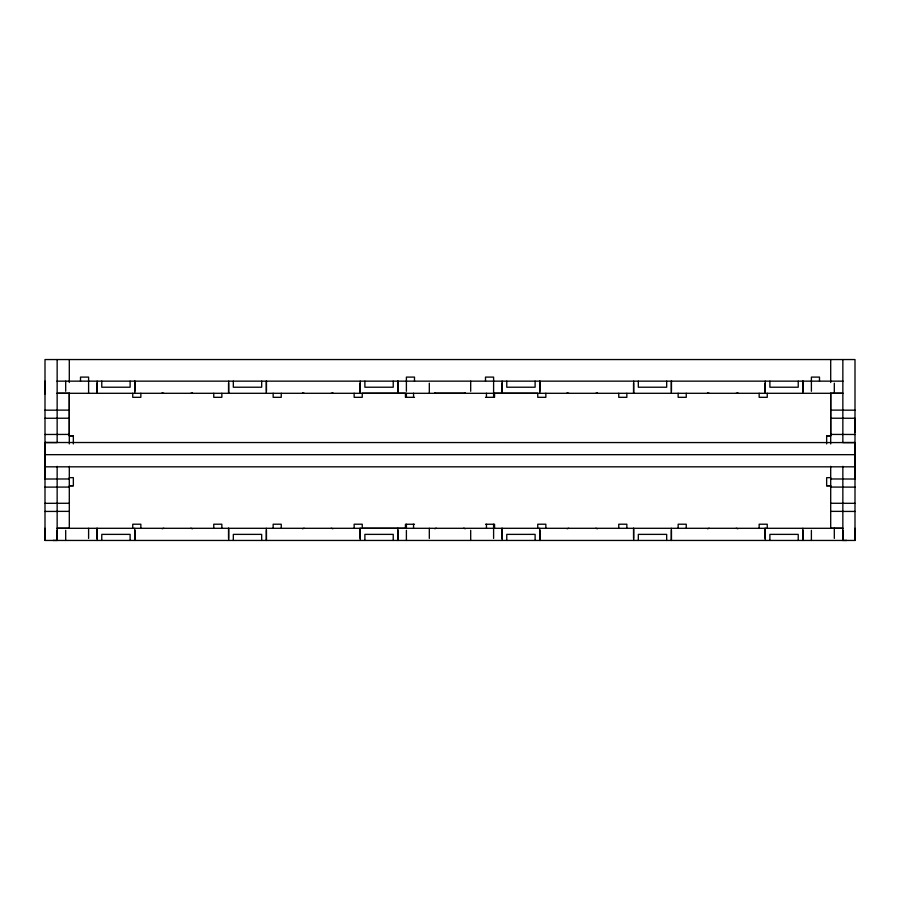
<?xml version="1.0" encoding="UTF-8"?>
<svg xmlns="http://www.w3.org/2000/svg" width="900" height="900" viewBox="0 0 900 900"><rect width="100%" height="100%" fill="white"/><g stroke="black" fill="none" stroke-linecap="round" stroke-linejoin="round"><path stroke-width="1.35" d="M855 528.3L855 540.45L45 540.45L45 528.3M45 477.641L45 443.891M45 393.964L45 381.15M53.1 540.45L57.15 540.45L57.15 530.325M73.35 443.925L73.35 435.791L69.3 435.825L69.3 393.266M826.65 443.925L826.65 435.791L830.7 435.825L830.7 393.266M846.9 540.45L842.85 540.45L842.85 530.325M855 477.641L855 443.891M855 432.394L855 419.58M162.135 528.761L163.8 528.266M302.535 528.761L304.2 528.266M567.135 528.761L568.8 528.266M707.535 528.761L709.2 528.266M56.981 381.15L843.019 381.15M57.15 393.244L69.3 393.244L69.3 443.925M842.85 393.244L830.7 393.244L830.7 443.925M57.15 393.3L842.85 393.3M414.495 397.35L405.45 397.282L405.45 393.233L362.25 393.266L362.25 397.316L354.15 397.316L354.15 393.266M485.505 397.35L494.55 397.282L494.55 393.233L537.75 393.266L537.75 397.316L545.85 397.316L545.85 393.266M57.15 410.119L69.3 410.119M830.7 410.119L842.85 410.119M45 410.175L57.15 410.175M842.85 410.175L855 410.175M45 418.275L69.3 418.219M830.7 418.219L855 418.275M45 434.475L69.3 434.419M830.7 434.419L855 434.475M69.3 435.791L73.35 435.791M826.65 435.791L830.7 435.791M45 454.669L855 454.669M45 466.819L855 466.819M69.3 477.675L73.35 477.641L73.35 485.775L69.3 485.775L73.35 485.741M830.7 477.641L826.65 477.675L826.65 485.775L830.7 485.741L826.65 485.775M45 479.025L69.3 478.969M830.7 478.969L855 479.025M45 487.125L69.3 487.069M830.7 487.069L855 487.125M69.3 503.269L45 503.325M830.7 503.269L855 503.325M57.15 511.369L69.3 511.369M830.7 511.369L842.85 511.369M45 511.425L57.15 511.425M842.85 511.425L855 511.425M414.495 524.25L405.45 524.25L405.45 528.3L362.25 528.266L362.25 524.216L354.15 524.216L354.15 528.266M485.505 524.25L494.55 524.25L494.55 528.3M57.15 528.244L69.3 528.244M830.7 528.244L842.85 528.244M57.15 528.3L842.85 528.3M736.2 528.266L737.865 528.761M595.8 528.266L597.465 528.761M331.2 528.266L332.865 528.761M190.8 528.266L192.465 528.761M855 540.45L855 359.55L45 359.55L45 540.45M842.85 359.55L842.85 442.575L855 442.575L45 442.519L57.15 442.575L57.15 359.55M842.85 466.346L842.85 540.45M834.311 383.175L834.311 393.3M834.311 528.3L834.311 538.425M830.7 359.55L830.7 382.5M830.7 466.346L830.7 528.266M819.495 381.15L819.495 377.1L811.395 377.1L811.395 391.275M811.395 530.325L811.395 540.45M803.025 381.15L803.025 391.275M803.025 530.325L803.025 540.45M802.856 381.15L802.856 393.3M802.856 528.3L802.856 540.45M798.232 381.15L798.232 387.225L769.883 387.225L769.883 381.15M798.232 540.45L798.232 534.375L769.883 534.375L769.883 540.45M767.25 393.266L767.25 397.316L759.15 397.316L759.15 393.266M767.25 528.266L767.25 524.216L759.15 524.216L759.15 528.266M765.259 381.15L765.259 393.3M765.259 528.3L765.259 540.45M765.09 383.175L765.09 393.3M765.09 528.3L765.09 538.425M686.25 393.266L686.25 397.316L678.15 397.316L678.15 393.266M686.25 528.266L686.25 524.216L678.15 524.216L678.15 528.266M671.467 381.15L671.467 391.275M671.467 530.325L671.467 540.45M671.299 381.15L671.299 393.3M671.299 528.3L671.299 540.45M666.675 381.15L666.675 387.225L638.325 387.225L638.325 381.15M666.675 540.45L666.675 534.375L638.325 534.375L638.325 540.45M633.701 381.15L633.701 393.3M633.701 528.3L633.701 540.45M633.533 383.175L633.533 393.3M633.533 528.3L633.533 538.425M626.85 393.266L626.85 397.316L618.75 397.316L618.75 393.266M626.85 528.266L626.85 524.216L618.75 524.216L618.75 528.266M545.85 528.266L545.85 524.216L537.75 524.216L537.75 528.266M539.91 381.15L539.91 391.275M539.91 530.325L539.91 540.45M539.741 381.15L539.741 393.3M539.741 528.3L539.741 540.45M535.118 381.15L535.118 387.225L506.767 387.225L506.767 381.15M535.118 540.45L535.118 534.375L506.767 534.375L506.767 540.45M502.144 381.15L502.144 393.3M502.144 528.3L502.144 540.45M501.975 383.175L501.975 393.3M501.975 528.3L501.975 538.425M493.605 382.5L493.605 377.1L485.505 377.1L485.505 381.15M493.605 383.175L493.605 397.35M493.605 524.25L493.605 538.425M486.45 393.233L486.45 397.282M486.45 524.25L486.45 528.3M470.689 381.15L470.689 391.275M470.689 530.325L470.689 540.45M429.311 383.175L429.311 393.3M429.311 528.3L429.311 538.425M414.495 381.15L414.495 377.1L406.395 377.1L406.395 391.275M413.55 393.233L413.55 397.282M413.55 524.25L413.55 528.3M406.395 393.3L406.395 397.35M406.395 524.25L406.395 528.3M406.395 530.325L406.395 540.45M398.025 381.15L398.025 391.275M398.025 530.325L398.025 540.45M397.856 381.15L397.856 393.3M397.856 528.3L397.856 540.45M393.233 381.15L393.233 387.225L364.882 387.225L364.882 381.15M393.233 540.45L393.233 534.375L364.882 534.375L364.882 540.45M360.259 381.15L360.259 393.3M360.259 528.3L360.259 540.45M360.09 383.175L360.09 393.3M360.09 528.3L360.09 538.425M281.25 393.266L281.25 397.316L273.15 397.316L273.15 393.266M281.25 528.266L281.25 524.216L273.15 524.216L273.15 528.266M266.468 381.15L266.468 391.275M266.468 530.325L266.468 540.45M266.299 381.15L266.299 393.3M266.299 528.3L266.299 540.45M261.675 381.15L261.675 387.225L233.325 387.225L233.325 381.15M261.675 540.45L261.675 534.375L233.325 534.375L233.325 540.45M228.701 381.15L228.701 393.3M228.701 528.3L228.701 540.45M228.532 383.175L228.532 393.3M228.532 528.3L228.532 538.425M221.85 393.266L221.85 397.316L213.75 397.316L213.75 393.266M221.85 528.266L221.85 524.216L213.75 524.216L213.75 528.266M140.85 393.266L140.85 397.316L132.75 397.316L132.75 393.266M140.85 528.266L140.85 524.216L132.75 524.216L132.75 528.266M134.91 381.15L134.91 391.275M134.91 530.325L134.91 540.45M134.741 381.15L134.741 393.3M134.741 528.3L134.741 540.45M130.118 381.15L130.118 387.225L101.767 387.225L101.767 381.15M130.118 540.45L130.118 534.375L101.767 534.375L101.767 540.45M97.144 381.15L97.144 393.3M97.144 528.3L97.144 540.45M96.975 383.175L96.975 393.3M96.975 528.3L96.975 538.425M88.605 382.5L88.605 377.1L80.505 377.1L80.505 381.15M88.605 383.175L88.605 393.3M88.605 528.3L88.605 538.425M69.3 359.55L69.3 382.5M69.3 466.346L69.3 528.266M65.689 381.15L65.689 391.275M65.689 530.325L65.689 540.45M57.15 466.346L57.15 540.45M192.465 392.771A3.094 3.094 0 0 1 190.8 393.266M163.8 393.266A3.094 3.094 0 0 1 162.135 392.771M332.865 392.771A3.094 3.094 0 0 1 331.2 393.266M304.2 393.266A3.094 3.094 0 0 1 302.535 392.771M597.465 392.771A3.094 3.094 0 0 1 595.8 393.266M568.8 393.266A3.094 3.094 0 0 1 567.135 392.771M737.865 392.771A3.094 3.094 0 0 1 736.2 393.266M709.2 393.266A3.094 3.094 0 0 1 707.535 392.771M463.5 528.289A3.094 3.094 0 0 1 465.165 528.795M434.835 528.795A3.094 3.094 0 0 1 436.5 528.3M465.165 392.738A3.094 3.094 0 0 1 463.5 393.233L436.5 393.233A3.094 3.094 0 0 1 434.835 392.738"/></g></svg>
